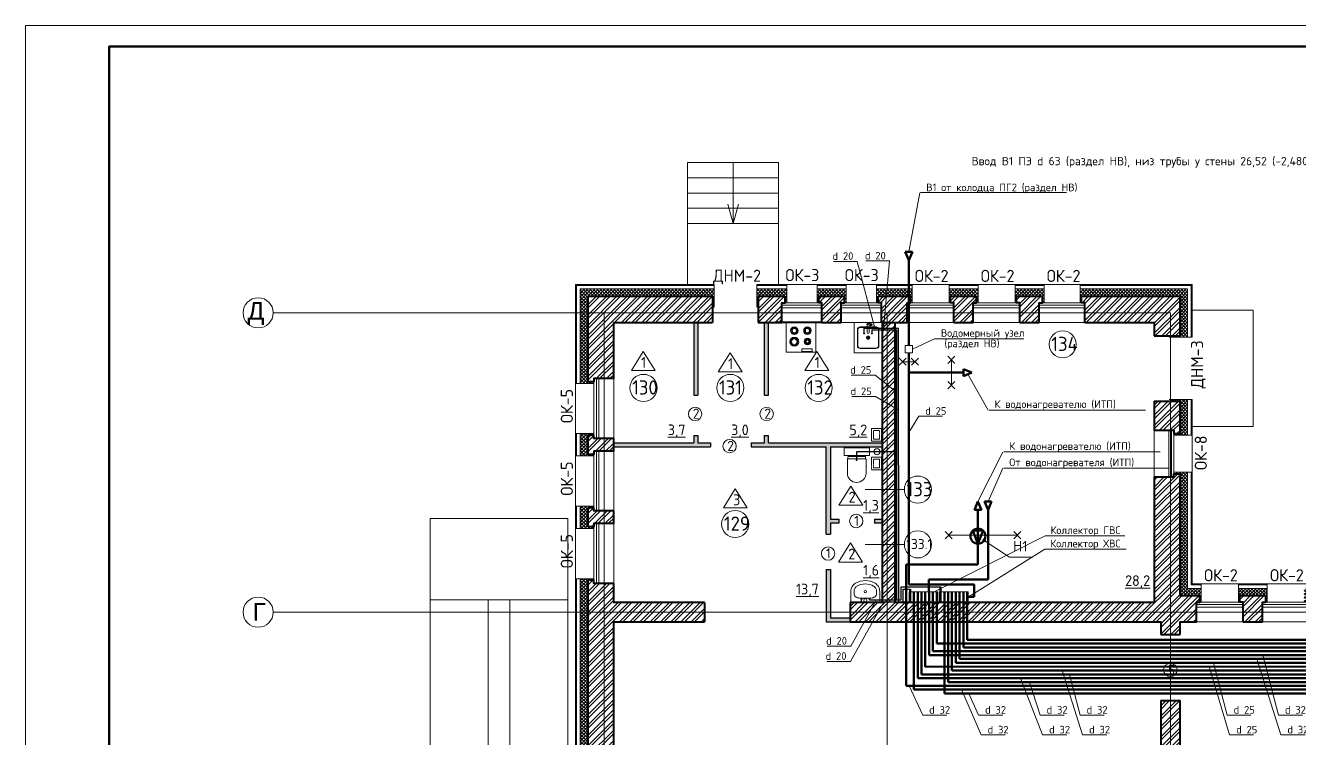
# Model space of a CAD drawing. Header units: millimetres. Extents: x -718 to 68664, y 3859 to 52864.
# Drawn here: x -718 to 24388, y 38810 to 52864 of the extents above; entities that cross this region are included whole.
import ezdxf
from ezdxf.enums import TextEntityAlignment as Align

# ---------------------------------------------------------------- set-up
doc = ezdxf.new("R2010")
doc.units = ezdxf.units.MM
doc.linetypes.add('ACAD_ISO04W100', pattern=[30, 24, -3, 0, -3])
doc.linetypes.add('DASHED', pattern=[19.05, 12.7, -6.35])
for name, color, linetype, lineweight in [('Text', 7, 'Continuous', 15), ('ВК', 97, 'Continuous', 13), ('ГВС (Т3)', 10, 'Continuous', 50), ('ГВС (Т3)_20', 10, 'Continuous', 25), ('ГВС_циркуляция (Т4)', 6, 'Continuous', 50), ('Кирпич_стены', 56, 'Continuous', 40), ('Лестница', 136, 'Continuous', 18), ('Марк_пом', 250, 'Continuous', 15), ('Марка пола', 164, 'Continuous', 20), ('Марка_окна_двери', 166, 'Continuous', 13), ('Мебель', 250, 'Continuous', 13), ('Оборудование', 19, 'Continuous', 13), ('Оборудование_вент', 164, 'Continuous', 15), ('Окна', 164, 'Continuous', 15), ('Оси', 136, 'ACAD_ISO04W100', 9), ('Пандус', 250, 'Continuous', 18), ('Перегородки_новые_CКЦ', 146, 'Continuous', 25), ('Площадь_текст', 198, 'Continuous', 9), ('Рамка', 7, 'Continuous', 50), ('Текст', 28, 'Continuous', 25), ('Тонкие', 8, 'Continuous', 13), ('Утеплитель', 36, 'Continuous', 9), ('фасад_навесной', 250, 'Continuous', 15), ('ХВС (В1)', 5, 'Continuous', 50), ('ХВС (В1)_20', 5, 'Continuous', 25), ('Штрих_кирпич_план', 27, 'Continuous', 5), ('Штрих_перегородки_план_СКЦ', 116, 'Continuous', 5), ('Штрих_утеплитель_план', 27, 'Continuous', 5)]:
    doc.layers.add(name, color=color, linetype=linetype, lineweight=lineweight)
doc.styles.add('GOST', font='isocpeur.ttf', dxfattribs={"width": 0.9})
doc.styles.add('GOST Common_1', font='isocpeur.ttf', dxfattribs={"width": 0.95, "height": 45})
doc.styles.add('ISOCPEUR', font='isocpeur.ttf', dxfattribs={"width": 0.65})
doc.styles.get("Standard").update_dxf_attribs({"font": 'arial.ttf'})

# ---------------------------------------------------------------- blocks, each defined once
blk = doc.blocks.new('Basin 01_72')
for p, q in [((0, 350), (0, 172)), ((460, 350), (0, 350)), ((50, 207), (50, 172)), ((139, 278), (139, 278)), ((321, 278), (139, 278)), ((410, 207), (410, 172)), ((460, 350), (460, 172))]:
    blk.add_line(p, q)
for points in [[(139, 278), (122, 277), (105, 273), (90, 266), (76, 257), (65, 247), (57, 235), (52, 221), (50, 207)], [(410, 207), (408, 221), (403, 235), (395, 247), (384, 257), (370, 266), (355, 273), (338, 277), (321, 278)], [(0, 172), (1, 152), (5, 133), (11, 114), (20, 96), (30, 80), (43, 66), (57, 53), (73, 42)], [(50, 172), (51, 159), (53, 147), (57, 135), (63, 124), (69, 113), (77, 104), (86, 96), (97, 89)], [(73, 42), (110, 24), (149, 11), (189, 3), (230, 0), (271, 3), (311, 11), (350, 24), (387, 42)], [(97, 89), (128, 73), (161, 62), (195, 55), (230, 53), (265, 55), (299, 62), (332, 73), (363, 89)], [(363, 89), (374, 96), (383, 104), (391, 113), (397, 124), (403, 135), (407, 147), (409, 159), (410, 172)], [(387, 42), (403, 53), (417, 66), (430, 80), (440, 96), (449, 114), (455, 133), (459, 152), (460, 172)]]:
    blk.add_lwpolyline(points)
for centre, radius in [((230, 313), 25), ((230, 176), 17.5)]:
    blk.add_circle(centre, radius)
blk = doc.blocks.new('Grohe Veris -  (32198000)_top_cad-bloc.com')
at = {"color": 0}
for p, q in [((52, 21), (52, -21)), ((54, -17), (54, 17)), ((73, 13), (72, 13)), ((73, 6), (72, -22)), ((73, 13), (73, 6))]:
    blk.add_line(p, q, dxfattribs=at)
for points in [[(-21, 0), (-21, -154, 1), (21, -154), (21, 0)], [(0, 9), (0, 9), (-17, 9, 0.317837), (-20, 7)], [(0, 9), (0, 9), (17, 9, -0.317837), (20, 7)], [(56, 9), (64, 10, 0.155869), (68, 11, 0.886458)], [(65, 9, 0.160711), (63, -7, 0.094437), (64, -10, 1.245706)], [(65, 9, 0.25498), (69, 11, -9.068865)], [(68, 11), (69, 12, -0.146054), (71, 14), (73, 14, -0.258705), (73, 14, -0.023605), (73, 13, -0.171239), (74, 10, 0.037593), (74, 10)], [(74, 3, 0.147806), (73, 6, 0.197149), (73, 6), (72, 6, 0.105853), (71, 6, 0.093683), (70, 6, 0.105959), (69, 3, 0.061829), (68, 1, 0.023332), (68, -5, 1.008647)], [(74, 10), (74, 6, -0.00094), (74, 3, 0.000937), (74, -11, -0.003393), (74, -19, 0.648753)], [(56, -9), (64, -10, -0.155869), (68, -11, -0.886458)], [(68, -3), (68, -5), (68, -8, 0.010154), (68, -11, 0.032815), (68, -18, 0.128402), (69, -21, 0.106313), (71, -22, 0.075412), (71, -22), (72, -22, 0.25002), (73, -22, 0.096041), (74, -19, 0.032872), (74, -19, -4.493368)]]:
    blk.add_lwpolyline(points, format="xyb", dxfattribs=at)
for points in [[(7, 21), (46, 21)], [(47, -21), (47, 21)], [(52, 21), (47, 21)], [(21, -21), (46, -21)], [(52, -21), (47, -21)]]:
    blk.add_lwpolyline(points, dxfattribs=at)
for centre, radius, start, end in [((0, 0), 30, 44.427, 225.573), ((0, 0), 25, 57.1401, 212.8599), ((0, 0), 22, 342.6586, 197.3414), ((0, 0), 21, 0, 180), ((46, 21), 0.5, 0, 90), ((47, 20), 0.5, 90, 180), ((42, 15), 11.5, 10.4024, 29.2456), ((52, 20), 0.4, 29.2456, 90), ((53, 17), 0.3, 0, 10.4024), ((49, 6), 7.06, 21.1147, 52.6774), ((112, -1), 44.3, 163.7688, 181.8841), ((74, 9), 4.94, 128.3675, 155.6022), ((72, 12), 1.95, 87.325, 127.0686), ((73, 13), 0.429, 41.7684, 83.9142), ((37, 0), 38.5, 343.0508, 15.0324), ((46, -21), 0.5, 270, 0), ((47, -20), 0.5, 180, 270), ((42, -15), 11.5, 330.7544, 349.5976), ((52, -20), 0.4, 270, 330.7544), ((49, -6), 7.06, 307.3226, 339.8743), ((53, -17), 0.3, 349.5976, 0)]:
    blk.add_arc(centre, radius, start, end, dxfattribs=at)
blk.add_ellipse((56, 0), major_axis=(0, 9), ratio=0.134102, start_param=6.283185, end_param=9.576875, dxfattribs=at)
blk = doc.blocks.new('r')
at = {"layer": 'Оборудование'}
blk.add_lwpolyline([(166291, -245653), (166891, -245653), (166891, -246203), (166291, -246203), (166291, -245653)], close=True, dxfattribs=at)
for points in [[(166765, -246140, -0.068229), (166751, -246141), (166431, -246141, -0.414214), (166378, -246088), (166378, -245768, -0.414214), (166431, -245715), (166751, -245715, -0.414214), (166804, -245768), (166804, -246088, -0.336476), (166765, -246140, -0.107558)], [(166756, -246130, -0.031274), (166751, -246131), (166431, -246131, -0.414214), (166388, -246088), (166388, -245768, -0.414214), (166431, -245725), (166751, -245725, -0.414214), (166794, -245768), (166794, -246088, -0.378043), (166756, -246130, -0.083586)]]:
    blk.add_lwpolyline(points, format="xyb", dxfattribs=at)
for points in [[(166572, -245928), (166612, -245928)], [(166592, -245908), (166592, -245948)]]:
    blk.add_lwpolyline(points, dxfattribs=at)
for radius in [35, 30, 20]:
    blk.add_circle((166592, -245928), radius, dxfattribs=at)
at = {"layer": 'Оборудование', "rotation": 269.9999999999999}
blk.add_blockref('Grohe Veris -  (32198000)_top_cad-bloc.com', (166850, -245928), dxfattribs=at)
blk = doc.blocks.new('hob 01')
at = {"layer": 'Оборудование'}
for points in [[(10, 10), (10, 710), (710, 710), (710, 10)], [(384, 88), (628, 88), (628, 28), (384, 28)]]:
    blk.add_lwpolyline(points, close=True, dxfattribs=at)
for centre, radius in [((204, 516), 90), ((516, 516), 90), ((204, 256), 107), ((204, 256), 86.7), ((204, 516), 70), ((204, 256), 66.7), ((204, 516), 50), ((516, 261), 76.6), ((516, 516), 70), ((516, 261), 56.6), ((516, 516), 50), ((516, 261), 36.6)]:
    blk.add_circle(centre, radius, dxfattribs=at)

msp = doc.modelspace()

# ---------------------------------------------------------------- hatches: boundary and pattern name
at = {"layer": 'Штрих_кирпич_план'}
h = msp.add_hatch(dxfattribs=at)
h.set_pattern_fill('ANSI32', color=256, scale=15)
h.set_pattern_definition([(45, (31448.45, 40962.52), (-101.0279, 101.0279), []), (45, (31515.8, 40962.52), (-101.0279, 101.0279), [])])
h.paths.add_polyline_path([(31533, 41110), (31343, 41110), (31343, 40740), (31533, 40740)], flags=17)
h.paths.add_polyline_path([(31343, 41110), (31153, 41110), (31153, 40740), (31343, 40740)], flags=17)
h.paths.add_polyline_path([(40403, 31590), (40283, 31590), (40283, 31200), (40218, 31200), (40218, 31080), (40468, 31080), (40468, 31200), (40403, 31200)])
h.paths.add_polyline_path([(16413, 47010), (16163, 47010), (16163, 41490), (16413, 41490)])
h.paths.add_polyline_path([(22033, 47520), (20093, 47520), (20093, 47400), (20158, 47400), (20158, 47010), (21523, 47010), (21523, 46750), (22033, 46750)])
h.paths.add_polyline_path([(19258, 47400), (19323, 47400), (19323, 47520), (18813, 47520), (18813, 47400), (18878, 47400), (18878, 47010), (19258, 47010)])
h.paths.add_polyline_path([(17958, 47400), (18023, 47400), (18023, 47520), (17513, 47520), (17513, 47400), (17578, 47400), (17578, 47010), (17958, 47010)])
h.paths.add_polyline_path([(16658, 47400), (16723, 47400), (16723, 47520), (16083, 47520), (16083, 47400), (16148, 47400), (16148, 47010), (16658, 47010)])
h.paths.add_polyline_path([(15358, 47400), (15423, 47400), (15423, 47520), (14913, 47520), (14913, 47400), (14978, 47400), (14978, 47010), (15358, 47010)])
h.paths.add_polyline_path([(13723, 47010), (13723, 47520), (14253, 47520), (14253, 47400), (14188, 47400), (14188, 47010)])
h.paths.add_polyline_path([(12823, 47520), (10363, 47520), (10363, 45840), (10483, 45840), (10483, 45905), (10873, 45905), (10873, 47010), (12823, 47010)])
h.paths.add_polyline_path([(10873, 44725), (10483, 44725), (10483, 44790), (10363, 44790), (10363, 44410), (10483, 44410), (10483, 44475), (10873, 44475)])
h.paths.add_polyline_path([(10873, 43295), (10483, 43295), (10483, 43360), (10363, 43360), (10363, 42980), (10483, 42980), (10483, 43045), (10873, 43045)])
h.paths.add_polyline_path([(22768, 35910), (22033, 35910), (22033, 39560), (21653, 39560), (21653, 35655), (21653, 35080), (22033, 35080), (22033, 35400), (22768, 35400)])
h.paths.add_polyline_path([(22358, 41500), (22423, 41500), (22423, 41620), (22033, 41620), (22033, 44030), (21913, 44030), (21913, 43965), (21523, 43965), (21523, 41490), (15533, 41490), (15533, 41110), (21653, 41110), (21653, 40860), (22033, 40860), (22033, 41110), (22358, 41110)])
h.paths.add_polyline_path([(22033, 45460), (21523, 45460), (21523, 44885), (21913, 44885), (21913, 44820), (22033, 44820)])
h.paths.add_polyline_path([(23658, 41500), (23723, 41500), (23723, 41620), (23213, 41620), (23213, 41500), (23278, 41500), (23278, 41110), (23658, 41110)])
h.paths.add_polyline_path([(25738, 41500), (25803, 41500), (25803, 41620), (25533, 41620), (25023, 41620), (24513, 41620), (24513, 41500), (24578, 41500), (24578, 41110), (25023, 41110), (25023, 40860), (25533, 40860), (25533, 41110), (25738, 41110)])
h.paths.add_polyline_path([(27038, 41500), (27103, 41500), (27103, 41620), (26593, 41620), (26593, 41500), (26658, 41500), (26658, 41110), (27038, 41110)])
h.paths.add_polyline_path([(28728, 41500), (28793, 41500), (28793, 41620), (27893, 41620), (27893, 41500), (27958, 41500), (27958, 41110), (28728, 41110)])
h.paths.add_polyline_path([(30028, 41500), (30093, 41500), (30093, 41620), (29583, 41620), (29583, 41500), (29648, 41500), (29648, 41110), (30028, 41110)])
h.paths.add_polyline_path([(31738, 41500), (31803, 41500), (31803, 41620), (31533, 41620), (31533, 42000), (31153, 42000), (31153, 41620), (30883, 41620), (30883, 41500), (30948, 41500), (30948, 41110), (31738, 41110)])
h.paths.add_polyline_path([(33038, 41500), (33103, 41500), (33103, 41620), (32593, 41620), (32593, 41500), (32658, 41500), (32658, 41110), (33038, 41110)], flags=17)
h.paths.add_polyline_path([(35863, 41620), (33763, 41620), (33763, 41500), (33828, 41500), (33828, 41110), (35863, 41110)], flags=17)
h.paths.add_polyline_path([(37738, 41500), (37803, 41500), (37803, 41620), (37533, 41620), (37533, 42000), (37153, 42000), (37153, 41620), (36893, 41620), (36893, 41110), (37153, 41110), (37158, 39000), (31538, 39000), (31533, 39240), (31153, 39240), (31153, 38370), (31533, 38370), (31533, 38490), (37533, 38490), (37533, 41110), (37738, 41110)])
h.paths.add_polyline_path([(39038, 41500), (39103, 41500), (39103, 41620), (38593, 41620), (38593, 41500), (38658, 41500), (38658, 41110), (39038, 41110)])
h.paths.add_polyline_path([(40728, 41500), (40793, 41500), (40793, 41620), (39893, 41620), (39893, 41500), (39958, 41500), (39958, 41110), (40728, 41110)])
h.paths.add_polyline_path([(42028, 41500), (42093, 41500), (42093, 41620), (41583, 41620), (41583, 41500), (41648, 41500), (41648, 41110), (42028, 41110)])
h.paths.add_polyline_path([(43738, 41500), (43803, 41500), (43803, 41620), (43533, 41620), (43533, 42000), (43153, 42000), (43153, 41620), (42883, 41620), (42883, 41500), (42948, 41500), (42948, 41110), (43153, 41110), (43153, 38490), (43533, 38490), (43533, 41110), (43738, 41110)])
h.paths.add_polyline_path([(45038, 41500), (45103, 41500), (45103, 41620), (44593, 41620), (44593, 41500), (44658, 41500), (44658, 41110), (45038, 41110)])
h.paths.add_polyline_path([(46728, 41500), (46793, 41500), (46793, 41620), (45893, 41620), (45893, 41500), (45958, 41500), (45958, 41110), (46728, 41110)])
h.paths.add_polyline_path([(48028, 41500), (48093, 41500), (48093, 41620), (47583, 41620), (47583, 41500), (47648, 41500), (47648, 41110), (48028, 41110)])
h.paths.add_polyline_path([(49738, 41500), (49803, 41500), (49803, 41620), (49533, 41620), (49533, 42000), (49153, 42000), (49153, 41620), (48883, 41620), (48883, 41500), (48948, 41500), (48948, 41110), (49153, 41110), (49153, 38490), (49533, 38490), (49533, 38610), (49533, 41110), (49738, 41110)])
h.paths.add_polyline_path([(51038, 41500), (51103, 41500), (51103, 41620), (50593, 41620), (50593, 41500), (50658, 41500), (50658, 41110), (51038, 41110)])
h.paths.add_polyline_path([(52728, 41500), (52793, 41500), (52793, 41620), (51893, 41620), (51893, 41500), (51958, 41500), (51958, 41110), (52728, 41110)])
h.paths.add_polyline_path([(54028, 41500), (54093, 41500), (54093, 41620), (53583, 41620), (53583, 41500), (53648, 41500), (53648, 41110), (54028, 41110)])
h.paths.add_polyline_path([(55663, 42000), (55153, 42000), (55153, 41620), (54883, 41620), (54883, 41500), (54948, 41500), (54948, 41110), (55153, 41110), (55153, 38340), (55663, 38340), (55663, 39710), (57638, 39710), (57638, 40100), (57703, 40100), (57703, 40220), (55663, 40220)])
h.paths.add_polyline_path([(61473, 40220), (59403, 40220), (59403, 40100), (59468, 40100), (59468, 39710), (60963, 39710), (60963, 39005), (61353, 39005), (61353, 38940), (61473, 38940)])
h.paths.add_polyline_path([(61473, 37910), (61353, 37910), (61353, 37845), (60963, 37845), (60963, 36880), (61473, 36880)])
h.paths.add_polyline_path([(61473, 35590), (60963, 35590), (58988, 35590), (58988, 35200), (58923, 35200), (58923, 35080), (58988, 35080), (61473, 35080)])
h.paths.add_polyline_path([(57158, 35590), (55663, 35590), (55663, 37140), (55153, 37140), (55153, 31590), (55153, 31200), (55088, 31200), (55088, 31080), (55153, 31080), (55153, 30700), (55663, 30700), (55663, 31080), (55663, 35080), (57223, 35080), (57223, 35200), (57158, 35200)])
h.paths.add_polyline_path([(52468, 31200), (52403, 31200), (52403, 31590), (52283, 31590), (52283, 31200), (52218, 31200), (52218, 31080), (52468, 31080)])
h.paths.add_polyline_path([(49533, 31590), (49533, 36990), (49153, 36990), (49153, 31590), (49153, 31200), (49088, 31200), (49088, 31080), (49153, 31080), (49153, 30700), (49533, 30700), (49533, 31080), (49598, 31080), (49598, 31200), (49533, 31200)])
h.paths.add_polyline_path([(46468, 31200), (46403, 31200), (46403, 31590), (46283, 31590), (46283, 31200), (46218, 31200), (46218, 31080), (46468, 31080)])
h.paths.add_polyline_path([(43598, 31200), (43533, 31200), (43533, 31590), (43533, 36990), (43153, 36990), (43153, 31590), (43153, 31200), (43088, 31200), (43088, 31080), (43153, 31080), (43153, 30700), (43533, 30700), (43533, 31080), (43598, 31080)])
h.paths.add_polyline_path([(37533, 31590), (37533, 36990), (37153, 36990), (37153, 31590), (37153, 31200), (37088, 31200), (37088, 31080), (37153, 31080), (37153, 30700), (37533, 30700), (37533, 31080), (37598, 31080), (37598, 31200), (37533, 31200)])
h.paths.add_polyline_path([(34403, 31590), (34283, 31590), (34283, 31200), (34218, 31200), (34218, 31080), (34468, 31080), (34468, 31200), (34403, 31200)])
h.paths.add_polyline_path([(31533, 31590), (31533, 36400), (31153, 36400), (31153, 31590), (31153, 31200), (31088, 31200), (31088, 31080), (31153, 31080), (31153, 30700), (31533, 30700), (31533, 31080), (31598, 31080), (31598, 31200), (31533, 31200)])
h.paths.add_polyline_path([(31533, 37170), (31153, 37170), (31153, 36400), (31533, 36400)])
h.paths.add_polyline_path([(28403, 31590), (28283, 31590), (28283, 31200), (28218, 31200), (28218, 31080), (28468, 31080), (28468, 31200), (28403, 31200)])
h.paths.add_polyline_path([(25533, 34295), (25143, 34295), (25143, 34360), (25023, 34360), (25023, 34035), (25023, 31080), (25023, 30700), (25533, 30700), (25533, 31080), (25598, 31080), (25598, 31200), (25533, 31200), (25533, 31590)])
h.paths.add_polyline_path([(25533, 37252), (25023, 37252), (25023, 35910), (24448, 35910), (24448, 35400), (25023, 35400), (25023, 35150), (25143, 35150), (25143, 35215), (25533, 35215)])
h.paths.add_polyline_path([(25533, 39560), (25023, 39560), (25023, 38660), (25533, 38660)])
h.paths.add_polyline_path([(12666, 41110), (12666, 41490), (10873, 41490), (10873, 41865), (10483, 41865), (10483, 41930), (10363, 41930), (10363, 35080), (10363, 34635), (10873, 34635), (10873, 35080), (10873, 41110)])
at = {"layer": 'Штрих_перегородки_план_СКЦ'}
h = msp.add_hatch(dxfattribs=at)
h.set_pattern_fill('ANSI36', color=256, scale=15)
h.set_pattern_definition([(45, (-66363.263, 98365.506), (25.25697, 92.608891), [119.0625, -23.8125, 0, -23.8125])])
h.paths.add_polyline_path([(15533, 41110), (15533, 41190), (15143, 41190), (15143, 41300), (15063, 41300), (15063, 41110)])
h.paths.add_polyline_path([(15143, 42140), (15063, 42140), (15063, 41300), (15143, 41300)])
h.paths.add_polyline_path([(16163, 43056), (16163, 43136), (16013, 43136), (16013, 43056)], flags=17)
h.paths.add_polyline_path([(15143, 43136), (15143, 44560), (16163, 44560), (16163, 44640), (13923, 44640), (13923, 44780), (13843, 44780), (13843, 44640), (13583, 44640), (13583, 44560), (15063, 44560), (15063, 42840), (15143, 42840), (15143, 43056), (15313, 43056), (15313, 43136)])
h.paths.add_polyline_path([(12783, 44560), (12783, 44640), (12533, 44640), (12533, 44779), (12453, 44779), (12453, 44640), (10873, 44640), (10873, 44560)])
h.paths.add_polyline_path([(13843, 45580), (13923, 45580), (13923, 47010), (13843, 47010)])
h.paths.add_polyline_path([(12453, 45580), (12533, 45580), (12533, 47010), (12453, 47010)])
at = {"layer": 'Штрих_утеплитель_план'}
h = msp.add_hatch(dxfattribs=at)
h.set_pattern_fill('ANSI37', color=256, scale=15)
h.set_pattern_definition([(45, (-66363.263, 98365.506), (-33.67596, 33.67596), []), (135, (-66363.263, 98365.506), (-33.67596, -33.67596), [])])
h.paths.add_polyline_path([(54123, 41770), (53553, 41770), (53553, 41500), (53583, 41500), (53583, 41620), (54093, 41620), (54093, 41500), (54123, 41500)])
h.paths.add_polyline_path([(55813, 42100), (55053, 42100), (55053, 41770), (54853, 41770), (54853, 41500), (54883, 41500), (54883, 41620), (55153, 41620), (55153, 42000), (55663, 42000), (55663, 40220), (57703, 40220), (57703, 40100), (57733, 40100), (57733, 40370), (55813, 40370)])
h.paths.add_polyline_path([(61623, 40370), (59373, 40370), (59373, 40100), (59403, 40100), (59403, 40220), (61473, 40220), (61473, 39900), (61623, 39900)])
h.paths.add_polyline_path([(61623, 39900), (61473, 39900), (61473, 38940), (61353, 38940), (61353, 38910), (61623, 38910)])
h.paths.add_polyline_path([(61623, 37940), (61353, 37940), (61353, 37910), (61473, 37910), (61473, 36880), (61343, 36880), (61343, 36850), (61623, 36850)])
h.paths.add_polyline_path([(61623, 35620), (61343, 35620), (61343, 35590), (61473, 35590), (61473, 35080), (61343, 35080), (61343, 34930), (61623, 34930)])
h.paths.add_polyline_path([(61343, 35080), (58923, 35080), (58923, 35200), (58893, 35200), (58893, 34930), (61343, 34930)])
h.paths.add_polyline_path([(57253, 35200), (57223, 35200), (57223, 35080), (55663, 35080), (55663, 31080), (55663, 30700), (55343, 30700), (55343, 30600), (55813, 30600), (55813, 34930), (57253, 34930)])
h.paths.add_polyline_path([(55343, 30700), (55153, 30700), (55153, 31080), (55088, 31080), (55088, 31200), (55053, 31200), (55053, 30600), (55343, 30600)])
h.paths.add_polyline_path([(52518, 31200), (52468, 31200), (52468, 31080), (52218, 31080), (52218, 31200), (52168, 31200), (52168, 30930), (52518, 30930)])
h.paths.add_polyline_path([(49633, 31200), (49598, 31200), (49598, 31080), (49533, 31080), (49533, 30700), (49343, 30700), (49343, 30600), (49633, 30600)])
h.paths.add_polyline_path([(49343, 30700), (49153, 30700), (49153, 31080), (49088, 31080), (49088, 31200), (49053, 31200), (49053, 30600), (49343, 30600)])
h.paths.add_polyline_path([(46518, 31200), (46468, 31200), (46468, 31080), (46218, 31080), (46218, 31200), (46168, 31200), (46168, 30930), (46518, 30930)])
h.paths.add_polyline_path([(43633, 31200), (43598, 31200), (43598, 31080), (43533, 31080), (43533, 30700), (43343, 30700), (43343, 30600), (43633, 30600)])
h.paths.add_polyline_path([(43343, 30700), (43153, 30700), (43153, 31080), (43088, 31080), (43088, 31200), (43053, 31200), (43053, 30600), (43343, 30600)])
h.paths.add_polyline_path([(40518, 31200), (40468, 31200), (40468, 31080), (40218, 31080), (40218, 31200), (40168, 31200), (40168, 30930), (40518, 30930)])
h.paths.add_polyline_path([(37633, 31200), (37598, 31200), (37598, 31080), (37533, 31080), (37533, 30700), (37343, 30700), (37343, 30600), (37633, 30600)])
h.paths.add_polyline_path([(37343, 30700), (37153, 30700), (37153, 31080), (37088, 31080), (37088, 31200), (37053, 31200), (37053, 30600), (37343, 30600)])
h.paths.add_polyline_path([(34518, 31200), (34468, 31200), (34468, 31080), (34218, 31080), (34218, 31200), (34168, 31200), (34168, 30930), (34518, 30930)])
h.paths.add_polyline_path([(31633, 31200), (31598, 31200), (31598, 31080), (31533, 31080), (31533, 30700), (31343, 30700), (31343, 30600), (31633, 30600)])
h.paths.add_polyline_path([(31343, 30700), (31153, 30700), (31153, 31080), (31088, 31080), (31088, 31200), (31053, 31200), (31053, 30600), (31343, 30600)])
h.paths.add_polyline_path([(28518, 31200), (28468, 31200), (28468, 31080), (28218, 31080), (28218, 31200), (28168, 31200), (28168, 30930), (28518, 30930)])
h.paths.add_polyline_path([(25633, 31200), (25598, 31200), (25598, 31080), (25533, 31080), (25533, 30700), (25343, 30700), (25343, 30600), (25633, 30600)])
h.paths.add_polyline_path([(25343, 30700), (25023, 30700), (25023, 31080), (25023, 31400), (24873, 31400), (24873, 30600), (25343, 30600)])
h.paths.add_polyline_path([(25023, 34360), (25143, 34360), (25143, 34390), (24873, 34390), (24873, 31400), (25023, 31400)])
h.paths.add_polyline_path([(25023, 35400), (24448, 35400), (24418, 35400), (24418, 35250), (24873, 35250), (24873, 35120), (25143, 35120), (25143, 35150), (25023, 35150)])
h.paths.add_polyline_path([(22798, 35400), (22768, 35400), (22768, 35400), (22033, 35400), (22033, 35080), (21843, 35080), (21843, 34980), (22133, 34980), (22133, 35250), (22798, 35250)])
h.paths.add_polyline_path([(21843, 35080), (21653, 35080), (21653, 35200), (21553, 35200), (21553, 34980), (21843, 34980)])
h.paths.add_polyline_path([(19343, 35200), (19243, 35200), (19243, 35080), (18863, 35080), (18863, 35200), (18763, 35200), (18763, 34930), (19343, 34930)])
h.paths.add_polyline_path([(16263, 35080), (16073, 35080), (16073, 35200), (15973, 35200), (15973, 34930), (16263, 34930)])
h.paths.add_polyline_path([(16553, 35200), (16453, 35200), (16453, 35080), (16263, 35080), (16263, 34930), (16553, 34930)])
h.paths.add_polyline_path([(13763, 35200), (13663, 35200), (13663, 35080), (13283, 35080), (13283, 35200), (13183, 35200), (13183, 34930), (13763, 34930)])
h.paths.add_polyline_path([(10973, 35200), (10873, 35200), (10873, 35080), (10873, 34635), (10683, 34635), (10683, 34535), (10973, 34535)])
h.paths.add_polyline_path([(10363, 35080), (10363, 35400), (10213, 35400), (10213, 34535), (10683, 34535), (10683, 34635), (10363, 34635)])
h.paths.add_polyline_path([(10363, 41300), (10213, 41300), (10213, 35400), (10363, 35400)])
h.paths.add_polyline_path([(10363, 41930), (10483, 41930), (10483, 41960), (10213, 41960), (10213, 41300), (10363, 41300)])
h.paths.add_polyline_path([(10363, 43360), (10483, 43360), (10483, 43390), (10213, 43390), (10213, 42950), (10483, 42950), (10483, 42980), (10363, 42980)])
h.paths.add_polyline_path([(10363, 44790), (10483, 44790), (10483, 44820), (10213, 44820), (10213, 44380), (10483, 44380), (10483, 44410), (10363, 44410)])
h.paths.add_polyline_path([(10363, 47200), (10213, 47200), (10213, 45810), (10483, 45810), (10483, 45840), (10363, 45840)])
h.paths.add_polyline_path([(10363, 47520), (12823, 47520), (12823, 47310), (12853, 47310), (12853, 47670), (10213, 47670), (10213, 47200), (10363, 47200)])
h.paths.add_polyline_path([(14283, 47670), (13693, 47670), (13693, 47310), (13723, 47310), (13723, 47520), (14253, 47520), (14253, 47400), (14283, 47400)])
h.paths.add_polyline_path([(15453, 47670), (14883, 47670), (14883, 47400), (14913, 47400), (14913, 47520), (15423, 47520), (15423, 47400), (15453, 47400)])
h.paths.add_polyline_path([(16753, 47670), (16053, 47670), (16053, 47400), (16083, 47400), (16083, 47520), (16723, 47520), (16723, 47400), (16753, 47400)])
h.paths.add_polyline_path([(18053, 47670), (17483, 47670), (17483, 47400), (17513, 47400), (17513, 47520), (18023, 47520), (18023, 47400), (18053, 47400)])
h.paths.add_polyline_path([(19353, 47670), (18783, 47670), (18783, 47400), (18813, 47400), (18813, 47520), (19323, 47520), (19323, 47400), (19353, 47400)])
h.paths.add_polyline_path([(22183, 47670), (20063, 47670), (20063, 47400), (20093, 47400), (20093, 47520), (22033, 47520), (22033, 46750), (21843, 46750), (21843, 46720), (22183, 46720)])
h.paths.add_polyline_path([(22183, 45490), (21843, 45490), (21843, 45460), (22033, 45460), (22033, 44820), (21913, 44820), (21913, 44790), (22183, 44790)])
h.paths.add_polyline_path([(22183, 44060), (21913, 44060), (21913, 44030), (22033, 44030), (22033, 41620), (22423, 41620), (22423, 41500), (22453, 41500), (22453, 41770), (22183, 41770)])
h.paths.add_polyline_path([(23753, 41770), (23183, 41770), (23183, 41500), (23213, 41500), (23213, 41620), (23723, 41620), (23723, 41500), (23753, 41500)])
h.paths.add_polyline_path([(25833, 41770), (24483, 41770), (24483, 41500), (24513, 41500), (24513, 41620), (25023, 41620), (25533, 41620), (25803, 41620), (25803, 41500), (25833, 41500)])
h.paths.add_polyline_path([(27133, 41770), (26563, 41770), (26563, 41500), (26593, 41500), (26593, 41620), (27103, 41620), (27103, 41500), (27133, 41500)])
h.paths.add_polyline_path([(28823, 41770), (27863, 41770), (27863, 41500), (27893, 41500), (27893, 41620), (28793, 41620), (28793, 41500), (28823, 41500)])
h.paths.add_polyline_path([(30123, 41770), (29553, 41770), (29553, 41500), (29583, 41500), (29583, 41620), (30093, 41620), (30093, 41500), (30123, 41500)])
h.paths.add_polyline_path([(31153, 42000), (31533, 42000), (31533, 41620), (31803, 41620), (31803, 41500), (31833, 41500), (31833, 41770), (31633, 41770), (31633, 42100), (31053, 42100), (31053, 41770), (30853, 41770), (30853, 41500), (30883, 41500), (30883, 41620), (31153, 41620)])
h.paths.add_polyline_path([(33133, 41770), (32563, 41770), (32563, 41500), (32593, 41500), (32593, 41620), (33103, 41620), (33103, 41500), (33133, 41500)])
h.paths.add_polyline_path([(35893, 41770), (33733, 41770), (33733, 41500), (33763, 41500), (33763, 41620), (35863, 41620), (35863, 41340), (35893, 41340)])
h.paths.add_polyline_path([(37153, 42000), (37533, 42000), (37533, 41620), (37803, 41620), (37803, 41500), (37833, 41500), (37833, 41770), (37633, 41770), (37633, 42100), (37053, 42100), (37053, 41770), (36863, 41770), (36863, 41340), (36879, 41340), (36893, 41340), (36893, 41620), (37153, 41620)])
h.paths.add_polyline_path([(39133, 41770), (38563, 41770), (38563, 41500), (38593, 41500), (38593, 41620), (39103, 41620), (39103, 41500), (39133, 41500)])
h.paths.add_polyline_path([(40823, 41770), (39863, 41770), (39863, 41500), (39893, 41500), (39893, 41620), (40793, 41620), (40793, 41500), (40823, 41500)])
h.paths.add_polyline_path([(42123, 41770), (41553, 41770), (41553, 41500), (41583, 41500), (41583, 41620), (42093, 41620), (42093, 41500), (42123, 41500)])
h.paths.add_polyline_path([(43153, 42000), (43533, 42000), (43533, 41620), (43803, 41620), (43803, 41500), (43833, 41500), (43833, 41770), (43633, 41770), (43633, 42100), (43053, 42100), (43053, 41770), (42853, 41770), (42853, 41500), (42883, 41500), (42883, 41620), (43153, 41620)])
h.paths.add_polyline_path([(45133, 41770), (44563, 41770), (44563, 41500), (44593, 41500), (44593, 41620), (45103, 41620), (45103, 41500), (45133, 41500)])
h.paths.add_polyline_path([(46823, 41770), (45863, 41770), (45863, 41500), (45893, 41500), (45893, 41620), (46793, 41620), (46793, 41500), (46823, 41500)])
h.paths.add_polyline_path([(48123, 41770), (47553, 41770), (47553, 41500), (47583, 41500), (47583, 41620), (48093, 41620), (48093, 41500), (48123, 41500)])
h.paths.add_polyline_path([(49153, 42000), (49533, 42000), (49533, 41620), (49803, 41620), (49803, 41500), (49833, 41500), (49833, 41770), (49633, 41770), (49633, 42100), (49053, 42100), (49053, 41770), (48853, 41770), (48853, 41500), (48883, 41500), (48883, 41620), (49153, 41620)])
h.paths.add_polyline_path([(51133, 41770), (50563, 41770), (50563, 41500), (50593, 41500), (50593, 41620), (51103, 41620), (51103, 41500), (51133, 41500)])
h.paths.add_polyline_path([(52823, 41770), (51863, 41770), (51863, 41500), (51893, 41500), (51893, 41620), (52793, 41620), (52793, 41500), (52823, 41500)])

# ---------------------------------------------------------------- linework, layer by layer
at = {"layer": 'Text'}
for p, q in [((16640, 46307), (16498, 46166)), ((16640, 46166), (16498, 46307)), ((16569, 46237), (16810, 46237)), ((16738, 46307), (16881, 46166)), ((16739, 46166), (16881, 46307)), ((17457, 46201), (17598, 46343)), ((17598, 46201), (17457, 46343)), ((17527, 45776), (17527, 46272)), ((17457, 45847), (17598, 45705)), ((17598, 45847), (17457, 45705)), ((17546, 42888), (17404, 42747)), ((17546, 42747), (17404, 42888)), ((17475, 42818), (18828, 42818)), ((18174, 42716), (18670, 42386)), ((18757, 42888), (18899, 42747)), ((18757, 42747), (18899, 42888)), ((18670, 42386), (19103, 42386)), ((17259, 41505), (17294, 41505))]:
    msp.add_line(p, q, dxfattribs=at)
for points in [[(16689, 48400), (16905, 49567)], [(16916, 49571), (19795, 49571)], [(15207, 48214), (15672, 48214)], [(16017, 46901), (15672, 48214)], [(15845, 48222), (16310, 48222)], [(16190, 46864), (16310, 48222)], [(16763, 46485), (17193, 46685)], [(17193, 46685), (18955, 46685)], [(15555, 45970), (16027, 45970)], [(16441, 45640), (16027, 45970)], [(17849, 45990), (18251, 45284)], [(15563, 45548), (16034, 45548)], [(16490, 45280), (16034, 45548)], [(18270, 45285), (21352, 45285)], [(16689, 44844), (16884, 45161)], [(16884, 45161), (17355, 45161)], [(18052, 43483), (18543, 44457)], [(18562, 44458), (21644, 44458)], [(18252, 43483), (18541, 44141)], [(18562, 44137), (21798, 44137)], [(17186, 41701), (19375, 42804)], [(19375, 42804), (20946, 42804)], [(17879, 41606), (19371, 42542)], [(19371, 42542), (20972, 42542)], [(16198, 41505), (15538, 40330)], [(16049, 41542), (15546, 40630)], [(15081, 40630), (15546, 40630)], [(23664, 40453), (23972, 39270)], [(15073, 40330), (15538, 40330)], [(22606, 40227), (23011, 38880)], [(22694, 40302), (22961, 39270)], [(23550, 40378), (24022, 38880)], [(18893, 40000), (19325, 38880)], [(19066, 39924), (19275, 39270)], [(19708, 40151), (20113, 38880)], [(19854, 40075), (20063, 39270)], [(16695, 39849), (16962, 39270)], [(17725, 39773), (18114, 38880)], [(17874, 39698), (18064, 39270)], [(16962, 39270), (17437, 39270)], [(18064, 39270), (18539, 39270)], [(19275, 39270), (19751, 39270)], [(20063, 39270), (20539, 39270)], [(22961, 39270), (23432, 39270)], [(23972, 39270), (24447, 39270)], [(18114, 38880), (18589, 38880)], [(19325, 38880), (19801, 38880)], [(20113, 38880), (20589, 38880)], [(23011, 38880), (23482, 38880)], [(24022, 38880), (24497, 38880)]]:
    msp.add_lwpolyline(points, dxfattribs=at)
for points in [[(16615, 46559), (16615, 46412), (16763, 46412), (16763, 46559)], [(16694, 41701), (17259, 41701), (17259, 41505), (16694, 41505)], [(17294, 41505), (17859, 41505), (17859, 41701), (17294, 41701)]]:
    msp.add_lwpolyline(points, close=True, dxfattribs=at)
msp.add_circle((18174, 42716), 28.9, dxfattribs=at)
at = {"layer": 'ВК'}
msp.add_circle((16063, 44462), 60, dxfattribs=at)
at = {"layer": 'ГВС (Т3)'}
for p, q in [((18252, 43320), (18182, 43483)), ((18182, 43483), (18321, 43483)), ((18252, 43320), (18321, 43483)), ((18252, 43320), (18252, 41945)), ((18252, 41945), (17082, 41945)), ((17082, 41945), (17082, 41701)), ((16714, 41757), (16714, 41505)), ((16789, 41701), (16789, 39773)), ((16864, 41701), (16864, 40000)), ((16939, 41701), (16939, 40075)), ((17014, 41701), (17014, 40226)), ((17089, 41701), (17089, 40453)), ((17164, 41701), (17164, 40529)), ((17239, 41701), (17239, 40680)), ((17239, 40680), (30994, 40680)), ((17089, 40453), (30769, 40453)), ((17164, 40529), (30844, 40529)), ((17014, 40226), (30544, 40227)), ((16864, 40000), (30319, 40000)), ((16939, 40075), (30394, 40075)), ((16789, 39773), (30094, 39773))]:
    msp.add_line(p, q, dxfattribs=at)
at = {"layer": 'ГВС (Т3)_20'}
msp.add_line((15808, 46791), (15808, 46901), dxfattribs=at)
at = {"layer": 'ГВС (Т3)_20', "lineweight": -2}
for p, q in [((15808, 46901), (16488, 46901)), ((16493, 41505), (16488, 46901)), ((16580, 41505), (16580, 41757)), ((16580, 41757), (16714, 41757)), ((15756, 41505), (15756, 41559)), ((15756, 41505), (16580, 41505))]:
    msp.add_line(p, q, dxfattribs=at)
at = {"layer": 'ГВС (Т3)_20'}
msp.add_circle((15808, 46791), 6.81, dxfattribs=at)
at = {"layer": 'ГВС (Т3)_20', "lineweight": -2}
msp.add_circle((15756, 41559), 6.81, dxfattribs=at)
at = {"layer": 'ГВС_циркуляция (Т4)'}
for p, q in [((18052, 43483), (17982, 43320)), ((18052, 43483), (18121, 43320)), ((18121, 43320), (17982, 43320)), ((18052, 42242), (18052, 43320)), ((16639, 42242), (16639, 39849)), ((16639, 42242), (18052, 42242)), ((16639, 39849), (30169, 39849))]:
    msp.add_line(p, q, dxfattribs=at)
msp.add_lwpolyline([(18051, 42650), (18151, 42909), (17950, 42909)], close=True, dxfattribs=at)
msp.add_circle((18051, 42799), 148, dxfattribs=at)
at = {"layer": 'Кирпич_стены'}
for p, q in [((12823, 47520), (12823, 47010)), ((13723, 47520), (13723, 47010)), ((14978, 47010), (14058, 47010)), ((16163, 47010), (16163, 41490)), ((16413, 47010), (16413, 41490)), ((21523, 46750), (22033, 46750)), ((21523, 45460), (22033, 45460)), ((12663, 41490), (12663, 41110)), ((15533, 41490), (15533, 41110)), ((21653, 40860), (22033, 40860)), ((21653, 39560), (22038, 39560))]:
    msp.add_line(p, q, dxfattribs=at)
at = {"layer": 'Кирпич_стены', "lineweight": 15}
for p, q in [((16148, 47010), (15358, 47010)), ((17578, 47010), (16658, 47010)), ((18878, 47010), (17958, 47010)), ((20158, 47010), (19258, 47010)), ((10873, 41865), (10873, 45905)), ((21523, 44885), (21523, 43965)), ((23278, 41110), (22358, 41110)), ((24578, 41110), (23658, 41110))]:
    msp.add_line(p, q, dxfattribs=at)
at = {"layer": 'Кирпич_стены'}
for points in [[(12823, 47520), (10363, 47520), (10363, 45840)], [(14253, 47520), (13723, 47520)], [(14188, 47010), (14188, 47400), (14253, 47400), (14253, 47520)], [(15423, 47520), (14913, 47520)], [(14978, 47010), (14978, 47400), (14913, 47400), (14913, 47520)], [(15358, 47010), (15358, 47400), (15423, 47400), (15423, 47520)], [(16723, 47520), (16083, 47520)], [(16148, 47010), (16148, 47400), (16083, 47400), (16083, 47520)], [(16658, 47010), (16658, 47400), (16723, 47400), (16723, 47520)], [(18023, 47520), (17513, 47520)], [(17578, 47010), (17578, 47400), (17513, 47400), (17513, 47520)], [(17958, 47010), (17958, 47400), (18023, 47400), (18023, 47520)], [(19323, 47520), (18813, 47520)], [(18878, 47010), (18878, 47400), (18813, 47400), (18813, 47520)], [(19258, 47010), (19258, 47400), (19323, 47400), (19323, 47520)], [(22033, 46750), (22033, 47520), (20093, 47520)], [(20158, 47010), (20158, 47400), (20093, 47400), (20093, 47520)], [(10873, 45905), (10873, 47010), (12823, 47010)], [(13723, 47010), (14188, 47010)], [(14978, 47010), (15358, 47010)], [(16148, 47010), (16658, 47010)], [(17578, 47010), (17958, 47010)], [(18878, 47010), (19258, 47010)], [(20158, 47010), (21523, 47010), (21523, 46750)], [(10873, 45905), (10483, 45905), (10483, 45840), (10363, 45840)], [(21523, 45460), (21523, 44885)], [(22033, 44820), (22033, 45460)], [(10363, 44790), (10363, 44410)], [(10873, 44725), (10483, 44725), (10483, 44790), (10363, 44790)], [(10873, 44475), (10873, 44725)], [(21523, 44885), (21913, 44885), (21913, 44820), (22033, 44820)], [(10873, 44475), (10483, 44475), (10483, 44410), (10363, 44410)], [(21523, 43965), (21523, 41490), (16413, 41490)], [(21523, 43965), (21913, 43965), (21913, 44030), (22033, 44030)], [(22423, 41620), (22033, 41620), (22033, 44030)], [(10363, 43360), (10363, 42980)], [(10873, 43295), (10483, 43295), (10483, 43360), (10363, 43360)], [(10873, 43045), (10873, 43295)], [(10873, 43045), (10483, 43045), (10483, 42980), (10363, 42980)], [(10363, 41930), (10363, 35080), (10363, 34635), (10873, 34635), (10873, 35080)], [(10873, 41865), (10483, 41865), (10483, 41930), (10363, 41930)], [(12663, 41490), (10873, 41490), (10873, 41865)], [(16163, 41490), (15533, 41490)], [(22358, 41110), (22358, 41500), (22423, 41500), (22423, 41620)], [(23723, 41620), (23213, 41620)], [(23278, 41110), (23278, 41500), (23213, 41500), (23213, 41620)], [(23658, 41110), (23658, 41500), (23723, 41500), (23723, 41620)], [(10873, 35080), (10873, 41110), (12663, 41110)], [(15533, 41110), (21653, 41110), (21653, 40860)], [(22033, 40860), (22033, 41110), (22358, 41110)], [(23278, 41110), (23658, 41110)], [(21653, 39560), (21653, 35655)], [(22768, 35910), (22033, 35910), (22033, 39560)]]:
    msp.add_lwpolyline(points, dxfattribs=at)
at = {"layer": 'Лестница'}
for p, q in [((12327, 47760), (12327, 50160)), ((12327, 50160), (14124, 50160)), ((13225, 50160), (13225, 48960)), ((14124, 47760), (14124, 50160)), ((12327, 49860), (14124, 49860)), ((12327, 49560), (14124, 49560)), ((14124, 49260), (12327, 49260)), ((12327, 48960), (14124, 48960))]:
    msp.add_line(p, q, dxfattribs=at)
for points in [[(13124, 49345), (13225, 48960), (13331, 49345)], [(22273, 47250), (23473, 47250), (23473, 44960), (22273, 44960)]]:
    msp.add_lwpolyline(points, dxfattribs=at)
at = {"layer": 'Марк_пом'}
for p, q in [((16602, 43717), (15827, 43717)), ((16602, 42636), (15827, 42636))]:
    msp.add_line(p, q, dxfattribs=at)
for centre in [(19721, 46580), (11461, 45721), (13171, 45721), (14912, 45721), (16868, 43717), (13268, 43039), (16868, 42636)]:
    msp.add_circle(centre, 267, dxfattribs=at)
at = {"layer": 'Марка пола', "ltscale": 100}
for points in [[(11456, 46439), (11691, 46062), (11221, 46062), (11456, 46439)], [(13168, 46414), (13403, 46037), (12933, 46037), (13168, 46414)], [(14877, 46439), (15112, 46062), (14642, 46062), (14877, 46439)], [(13269, 43731), (13504, 43355), (13034, 43355), (13269, 43731)], [(15545, 43784), (15780, 43407), (15310, 43407), (15545, 43784)], [(15539, 42664), (15774, 42287), (15304, 42287), (15539, 42664)]]:
    msp.add_lwpolyline(points, dxfattribs=at)
at = {"layer": 'Марка_окна_двери'}
for centre in [(12478, 45207), (13888, 45207), (13158, 44573), (15653, 43097), (15098, 42456), (21843, 40162)]:
    msp.add_circle(centre, 132, dxfattribs=at)
at = {"layer": 'Оборудование'}
msp.add_lwpolyline([(15913, 44540), (15913, 44390), (15413, 44390), (15413, 44540)], close=True, dxfattribs=at)
msp.add_lwpolyline([(15847, 44034), (15847, 44034), (15847, 44310, 0.414214), (15837, 44320), (15837, 44358, 0.414214), (15827, 44368), (15499, 44368, 0.414214), (15489, 44358), (15489, 44320, 0.414214), (15479, 44310), (15479, 44034, 0.965307)], format="xyb", close=True, dxfattribs=at)
msp.add_lwpolyline([(15837, 44320), (15489, 44320)], dxfattribs=at)
at = {"layer": 'Оборудование_вент', "color": 175, "linetype": 'DASHED', "lineweight": 9, "ltscale": 0.06, "true_color": 0x4554a5}
for points in [[(15953, 44670), (15953, 44920), (16153, 44920), (16153, 44670)], [(15993, 44710), (15993, 44880), (16113, 44880), (16113, 44710)], [(15953, 44108), (15953, 44358), (16153, 44358), (16153, 44108)], [(15993, 44148), (15993, 44318), (16113, 44318), (16113, 44148)]]:
    msp.add_lwpolyline(points, close=True, dxfattribs=at)
at = {"layer": 'Окна'}
for p, q in [((14188, 47350), (14978, 47350)), ((14188, 47300), (14978, 47300)), ((14253, 47400), (14913, 47400)), ((15358, 47350), (16148, 47350)), ((15358, 47300), (16148, 47300)), ((15423, 47400), (16083, 47400)), ((16658, 47350), (17578, 47350)), ((16658, 47300), (17578, 47300)), ((16723, 47400), (17513, 47400)), ((17958, 47350), (18878, 47350)), ((17958, 47300), (18878, 47300)), ((18023, 47400), (18813, 47400)), ((19258, 47350), (20158, 47350)), ((19258, 47300), (20158, 47300)), ((19323, 47400), (20093, 47400)), ((10483, 44790), (10483, 45840)), ((10533, 44725), (10533, 45905)), ((10583, 44725), (10583, 45905)), ((21813, 44885), (21813, 43965)), ((21863, 44885), (21863, 43965)), ((21913, 44820), (21913, 44030)), ((10533, 43295), (10533, 44475)), ((10583, 43295), (10583, 44475)), ((10483, 43360), (10483, 44410)), ((10483, 41930), (10483, 42980)), ((10533, 41865), (10533, 43045)), ((10583, 41865), (10583, 43045)), ((22358, 41450), (23278, 41450)), ((22423, 41500), (23213, 41500)), ((23658, 41450), (24578, 41450)), ((23723, 41500), (24513, 41500)), ((22358, 41400), (23278, 41400)), ((23658, 41400), (24578, 41400))]:
    msp.add_line(p, q, dxfattribs=at)
at = {"layer": 'Оси', "linetype": 'Continuous'}
for p, q in [((4164, 47200), (4664, 47200)), ((4164, 41300), (4664, 41300))]:
    msp.add_line(p, q, dxfattribs=at)
at = {"layer": 'Оси', "ltscale": 0.3}
for p, q in [((4164, 47200), (21843, 47200)), ((10683, 28200), (10683, 47200)), ((16263, 28200), (16263, 47200)), ((21843, 28200), (21843, 47200)), ((4164, 41300), (55343, 41300))]:
    msp.add_line(p, q, dxfattribs=at)
at = {"layer": 'Оси', "linetype": 'Continuous'}
for centre in [(3867, 47200), (3867, 41300)]:
    msp.add_circle(centre, 297, dxfattribs=at)
at = {"layer": 'Пандус'}
for p, q in [((7258, 41545), (9968, 41545)), ((8398, 34345), (8398, 41545)), ((8828, 41545), (8828, 32745))]:
    msp.add_line(p, q, dxfattribs=at)
msp.add_lwpolyline([(9968, 32745), (9968, 43145), (7258, 43145), (7258, 34345)], dxfattribs=at)
at = {"layer": 'Перегородки_новые_CКЦ'}
for p, q in [((12453, 47010), (12453, 45580)), ((12533, 47010), (12533, 45580)), ((13843, 45580), (13843, 47010)), ((13923, 45580), (13923, 47010)), ((12453, 45580), (12533, 45580)), ((13843, 45580), (13923, 45580)), ((12453, 44780), (12453, 44640)), ((12453, 44780), (12533, 44780)), ((12533, 44780), (12533, 44640)), ((13843, 44640), (13843, 44780)), ((13843, 44780), (13923, 44780)), ((13923, 44640), (13923, 44780)), ((10873, 44640), (12453, 44640)), ((10873, 44560), (12783, 44560)), ((12533, 44640), (12783, 44640)), ((12783, 44640), (12783, 44560)), ((13583, 44640), (13843, 44640)), ((13583, 44640), (13583, 44560)), ((13583, 44560), (15063, 44560)), ((13923, 44640), (16163, 44640)), ((15063, 42840), (15063, 44560)), ((15143, 44560), (16163, 44560)), ((15143, 44560), (15143, 43136)), ((15143, 43136), (15313, 43136)), ((15313, 43056), (15143, 43056)), ((15143, 43056), (15143, 42840)), ((15313, 43136), (15313, 43056)), ((16013, 43136), (16163, 43136)), ((16013, 43136), (16013, 43056)), ((16163, 43056), (16013, 43056)), ((15063, 42840), (15143, 42840)), ((15063, 42140), (15063, 41110)), ((15063, 42140), (15143, 42140)), ((15143, 42140), (15143, 41190)), ((15143, 41190), (15533, 41190)), ((15063, 41110), (15533, 41110))]:
    msp.add_line(p, q, dxfattribs=at)
at = {"layer": 'Рамка', "lineweight": 50}
msp.add_lwpolyline([(932, 4272), (68252, 4272), (68252, 52452), (932, 52452)], close=True, dxfattribs=at)
at = {"layer": 'Тонкие'}
msp.add_lwpolyline([(-718, 3859), (68664, 3859), (68664, 52864), (-718, 52864)], close=True, dxfattribs=at)
at = {"layer": 'Утеплитель'}
for p, q in [((10213, 47670), (12853, 47670)), ((10213, 45810), (10213, 47670)), ((13693, 47670), (14283, 47670)), ((14883, 47670), (15453, 47670)), ((16053, 47670), (16753, 47670)), ((17483, 47670), (18053, 47670)), ((18783, 47670), (19353, 47670)), ((20063, 47670), (22183, 47670)), ((22183, 47670), (22183, 46720)), ((22183, 45490), (22183, 44790)), ((10213, 44380), (10213, 44820)), ((22183, 44060), (22183, 41770)), ((10213, 42950), (10213, 43390)), ((10213, 34535), (10213, 41960)), ((22183, 41770), (22453, 41770)), ((23183, 41770), (23753, 41770))]:
    msp.add_line(p, q, dxfattribs=at)
at = {"layer": 'фасад_навесной'}
for p, q in [((10123, 47760), (12853, 47760)), ((10123, 34445), (10123, 47760)), ((10143, 47740), (12853, 47740)), ((10143, 45810), (10143, 47740)), ((12853, 47310), (12853, 47760)), ((13693, 47760), (22273, 47760)), ((13693, 47310), (13693, 47760)), ((13693, 47740), (14283, 47740)), ((14283, 47400), (14283, 47760)), ((14883, 47400), (14883, 47760)), ((14883, 47740), (15453, 47740)), ((15453, 47400), (15453, 47760)), ((16053, 47400), (16053, 47760)), ((16053, 47740), (16753, 47740)), ((16753, 47400), (16753, 47760)), ((17483, 47400), (17483, 47760)), ((17483, 47740), (18053, 47740)), ((18053, 47400), (18053, 47760)), ((18783, 47400), (18783, 47760)), ((18783, 47740), (19353, 47740)), ((19353, 47400), (19353, 47760)), ((20063, 47400), (20063, 47760)), ((20063, 47740), (22253, 47740)), ((22253, 47740), (22253, 46720)), ((22273, 47760), (22273, 46720)), ((21818, 46720), (22273, 46720)), ((10483, 45810), (10123, 45810)), ((21818, 45490), (22273, 45490)), ((22253, 45490), (22253, 44790)), ((22273, 45490), (22273, 41860)), ((10483, 44820), (10123, 44820)), ((10143, 44380), (10143, 44820)), ((21913, 44790), (22273, 44790)), ((10483, 44380), (10123, 44380)), ((21913, 44060), (22273, 44060)), ((22253, 44060), (22253, 41840)), ((10483, 43390), (10123, 43390)), ((10143, 42950), (10143, 43390)), ((10483, 42950), (10123, 42950)), ((10483, 41960), (10123, 41960)), ((10143, 34465), (10143, 41960)), ((22253, 41840), (22453, 41840)), ((22273, 41860), (30963, 41860)), ((22453, 41500), (22453, 41860)), ((23183, 41500), (23183, 41860)), ((23183, 41840), (23753, 41840)), ((23753, 41500), (23753, 41860))]:
    msp.add_line(p, q, dxfattribs=at)
at = {"layer": 'ХВС (В1)'}
for p, q in [((16689, 48237), (16620, 48400)), ((16620, 48400), (16759, 48400)), ((16689, 48237), (16759, 48400)), ((16689, 48237), (16689, 46559)), ((16689, 46412), (16689, 41843)), ((16689, 46024), (17767, 46024)), ((17930, 46024), (17767, 46093)), ((17767, 45955), (17767, 46093)), ((17930, 46024), (17767, 45955)), ((16689, 41843), (17978, 41843)), ((17314, 41797), (17314, 41505)), ((17389, 41701), (17389, 39698)), ((17464, 41701), (17464, 39924)), ((17539, 41701), (17539, 40151)), ((17614, 41701), (17614, 40302)), ((17689, 41701), (17689, 40378)), ((17764, 41701), (17764, 40604)), ((17839, 41701), (17839, 40755)), ((17978, 41843), (17978, 41603)), ((17839, 41552), (17839, 41512)), ((17978, 41603), (17859, 41603)), ((17839, 40755), (31068, 40755)), ((17764, 40604), (30918, 40604)), ((17614, 40302), (30619, 40302)), ((17689, 40378), (30694, 40378)), ((17464, 39924), (30243, 39924)), ((17539, 40151), (30469, 40153)), ((17389, 39698), (30019, 39698))]:
    msp.add_line(p, q, dxfattribs=at)
at = {"layer": 'ХВС (В1)_20'}
for p, q in [((15963, 46864), (15963, 46791)), ((15963, 46864), (16451, 46864)), ((16451, 41542), (16451, 46864)), ((15663, 44296), (15663, 44465)), ((15663, 44465), (16451, 44465)), ((16538, 41542), (16538, 41797)), ((16538, 41797), (17314, 41797)), ((15911, 41559), (15911, 41542)), ((15911, 41542), (16538, 41542))]:
    msp.add_line(p, q, dxfattribs=at)
for centre in [(15963, 46791), (15663, 44296), (15911, 41559)]:
    msp.add_circle(centre, 6.81, dxfattribs=at)

# ---------------------------------------------------------------- block references
at = {"layer": 'Мебель', "xscale": 0.8333333333333591, "yscale": 0.8333333333333591, "zscale": 0.8333333333333591}
msp.add_blockref('hob 01', (14262, 46418), dxfattribs=at)
at = {"layer": 'Мебель', "rotation": 90}
msp.add_blockref('r', (-230040, -119881), dxfattribs=at)
at = {"layer": 'Оборудование', "xscale": 1.234163244967839, "yscale": 1.234163244967839, "zscale": 1.234163244967839, "rotation": 180}
msp.add_blockref('Basin 01_72', (16115, 41922), dxfattribs=at)

# ---------------------------------------------------------------- texts
at = {"layer": 'Text', "style": 'ISOCPEUR'}
for s, p in [('В1 от колодца ПГ2 (раздел НВ)', (17032, 49597)), ('d 20', (15185, 48244)), ('d 20', (15823, 48252)), ('Водомерный узел', (17320, 46728)), ('d 25', (15533, 46000)), ('d 25', (15540, 45578)), ('К водонагревателю (ИТП)', (18378, 45326)), ('d 25', (17011, 45191)), ('К водонагревателю (ИТП)', (18671, 44499)), ('От водонагревателя (ИТП)', (18669, 44178)), ('Коллектор ГВС', (19482, 42841)), ('Коллектор ХВС', (19478, 42579)), ('d 20', (15059, 40660)), ('d 20', (15050, 40360)), ('d 32', (17089, 39300)), ('d 32', (18191, 39300)), ('d 32', (19403, 39300)), ('d 32', (20191, 39300)), ('d 25', (23089, 39300)), ('d 32', (24099, 39300)), ('d 32', (18241, 38910)), ('d 32', (19453, 38910)), ('d 32', (20241, 38910)), ('d 25', (23139, 38910)), ('d 32', (24149, 38910))]:
    msp.add_text(s, height=150, dxfattribs=at).set_placement(p)
at = {"layer": 'Марк_пом', "width": 515.57, "attachment_point": 1, "style": 'GOST Common_1'}
for s, insert, char_height in [('134', (19497, 46728), 280), ('130', (11237, 45869), 280), ('131', (12947, 45869), 280), ('132', (14688, 45869), 280), ('133', (16645, 43864), 280), ('129', (13045, 43186), 280), ('133.1', (16637, 42744), 200)]:
    msp.add_mtext(s, dxfattribs=dict(at, insert=insert, char_height=char_height))
at = {"layer": 'Марка пола', "linetype": 'Continuous', "char_height": 214, "width": 224.9, "attachment_point": 1, "style": 'GOST Common_1'}
for s, insert in [('1', (11413, 46329)), ('1', (13125, 46304)), ('1', (14834, 46329)), ('3', (13226, 43621)), ('2', (15502, 43674)), ('2', (15496, 42553))]:
    msp.add_mtext(s, dxfattribs=dict(at, insert=insert))
at = {"layer": 'Марка_окна_двери', "attachment_point": 1, "style": 'GOST Common_1'}
for s, insert, char_height, width in [('ДНМ-2', (12833, 48052), 240, 889.38), ('ОК-3', (14257, 48064), 240, 889.38), ('ОК-3', (15427, 48064), 240, 889.38), ('ОК-2', (16807, 48048), 240, 889.38), ('ОК-2', (18107, 48048), 240, 889.38), ('ОК-2', (19407, 48048), 240, 889.38), ('2', (12433, 45312), 200, 389.04), ('2', (13843, 45312), 200, 389.04), ('2', (13113, 44677), 200, 389.04), ('1', (15613, 43201), 200, 389.04), ('1', (15058, 42560), 200, 389.04), ('ОК-2', (22507, 42148), 240, 889.38), ('ОК-2', (23807, 42148), 240, 889.38), ('5', (21798, 40266), 200, 203.38)]:
    msp.add_mtext(s, dxfattribs=dict(at, insert=insert, char_height=char_height, width=width))
at = {"layer": 'Марка_окна_двери', "char_height": 240, "width": 889.38, "attachment_point": 1, "rotation": 90, "style": 'GOST Common_1'}
for s, insert in [('ДНМ-3', (22250, 45710)), ('ОК-5', (9830, 45026)), ('ОК-8', (22323, 44102)), ('ОК-5', (9830, 43596)), ('ОК-5', (9830, 42166))]:
    msp.add_mtext(s, dxfattribs=dict(at, insert=insert))
at = {"layer": 'Оси', "char_height": 350, "width": 284.81, "attachment_point": 1}
for s, insert in [('{\\fArial|b0|i0|c204|p34;Д}', (3657, 47413)), ('{\\fArial|b0|i0|c204|p34;Г}', (3756, 41483))]:
    msp.add_mtext(s, dxfattribs=dict(at, insert=insert))
at = {"layer": 'Площадь_текст', "char_height": 210, "width": 515.57, "attachment_point": 1, "style": 'GOST Common_1'}
for s, insert in [('{\\L3,7}', (11940, 44999)), ('{\\L3,0}', (13188, 44999)), ('{\\L5,2}', (15519, 44999)), ('{\\L1,3}', (15790, 43512)), ('{\\L1,6}', (15790, 42232)), ('{\\L28,2}', (20952, 42027)), ('{\\L13,7}', (14466, 41861))]:
    msp.add_mtext(s, dxfattribs=dict(at, insert=insert))
at = {"layer": 'Текст', "style": 'GOST'}
for s, height, p in [('Ввод В1 ПЭ d 63 (раздел НВ), низ трубы у стены 26,52 (-2,480); проход через плиту пола — узел 1, лист 6', 165, (17927, 50059)), ('(раздел НВ)', 148.5, (17391, 46478))]:
    msp.add_text(s, height=height, dxfattribs=at).set_placement(p, align=Align.BOTTOM_LEFT)
msp.add_text('Н1', height=206.2, dxfattribs=at).set_placement((18886, 42436), align=Align.BOTTOM_CENTER)

doc.saveas('drawing.dxf')
